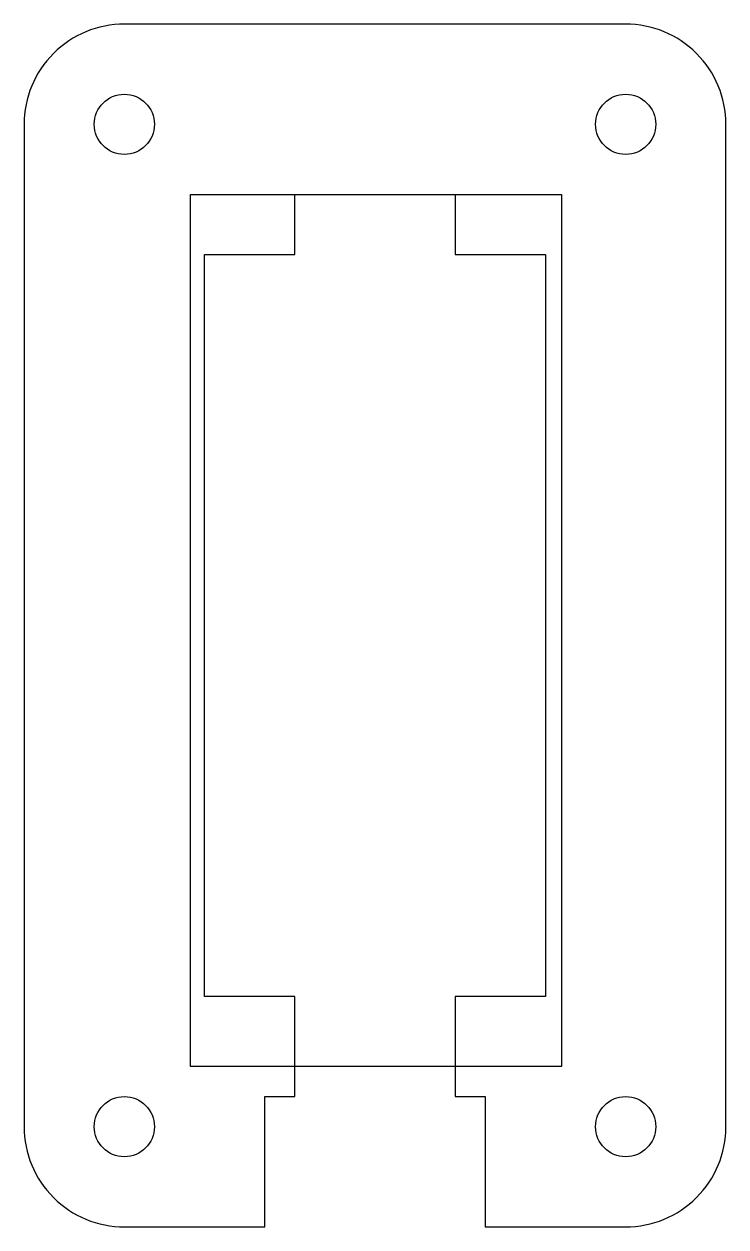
# Model space of a CAD drawing. Header units: millimetres. Extents: x -35 to 40.9, y 0 to 60.
# Drawn here: x -35 to 0, y 0 to 60 of the extents above; entities outside this region: 1.
import ezdxf

# ---------------------------------------------------------------- set-up
doc = ezdxf.new("R2010")
doc.units = ezdxf.units.MM
doc.header["$MEASUREMENT"] = 0
doc.layers.add('CUTOUTS', color=1, linetype='Continuous')
doc.layers.add('PERIMETER', color=5, linetype='Continuous')

msp = doc.modelspace()

# ---------------------------------------------------------------- linework, layer by layer
at = {"layer": 'CUTOUTS', "color": 3, "linetype": 'Continuous'}
msp.add_lwpolyline([(-26.707, 51.504), (-8.207, 51.504), (-8.207, 8.004), (-26.707, 8.004)], close=True, dxfattribs=at)
at = {"layer": 'CUTOUTS'}
for centre in [(-30, 55), (-5, 55), (-30, 5), (-5, 5)]:
    msp.add_circle(centre, 1.5, dxfattribs=at)
at = {"layer": 'PERIMETER'}
msp.add_lwpolyline([(-13.5, 6.5), (-12, 6.5), (-12, 0), (-5, 0, 0.414214), (0, 5), (0, 55, 0.414214), (-5, 60), (-30, 60, 0.414214), (-35, 55), (-35, 5, 0.414214), (-30, 0), (-23, 0), (-23, 6.5), (-21.5, 6.5)], format="xyb", dxfattribs=at)
for points in [[(-21.5, 6.5), (-21.5, 11.5), (-26, 11.5), (-26, 48.5), (-21.5, 48.5), (-21.5, 51.5)], [(-21.5, 51.5), (-13.5, 51.5)], [(-13.5, 51.5), (-13.5, 48.5), (-9, 48.5), (-9, 11.5), (-13.5, 11.5), (-13.5, 6.5)]]:
    msp.add_lwpolyline(points, dxfattribs=at)
for points in [[(-8.25, 8)], [(40.942, 5.48), (40.942, 5.48)]]:
    msp.add_lwpolyline(points, close=True, dxfattribs=at)

doc.saveas('drawing.dxf')
